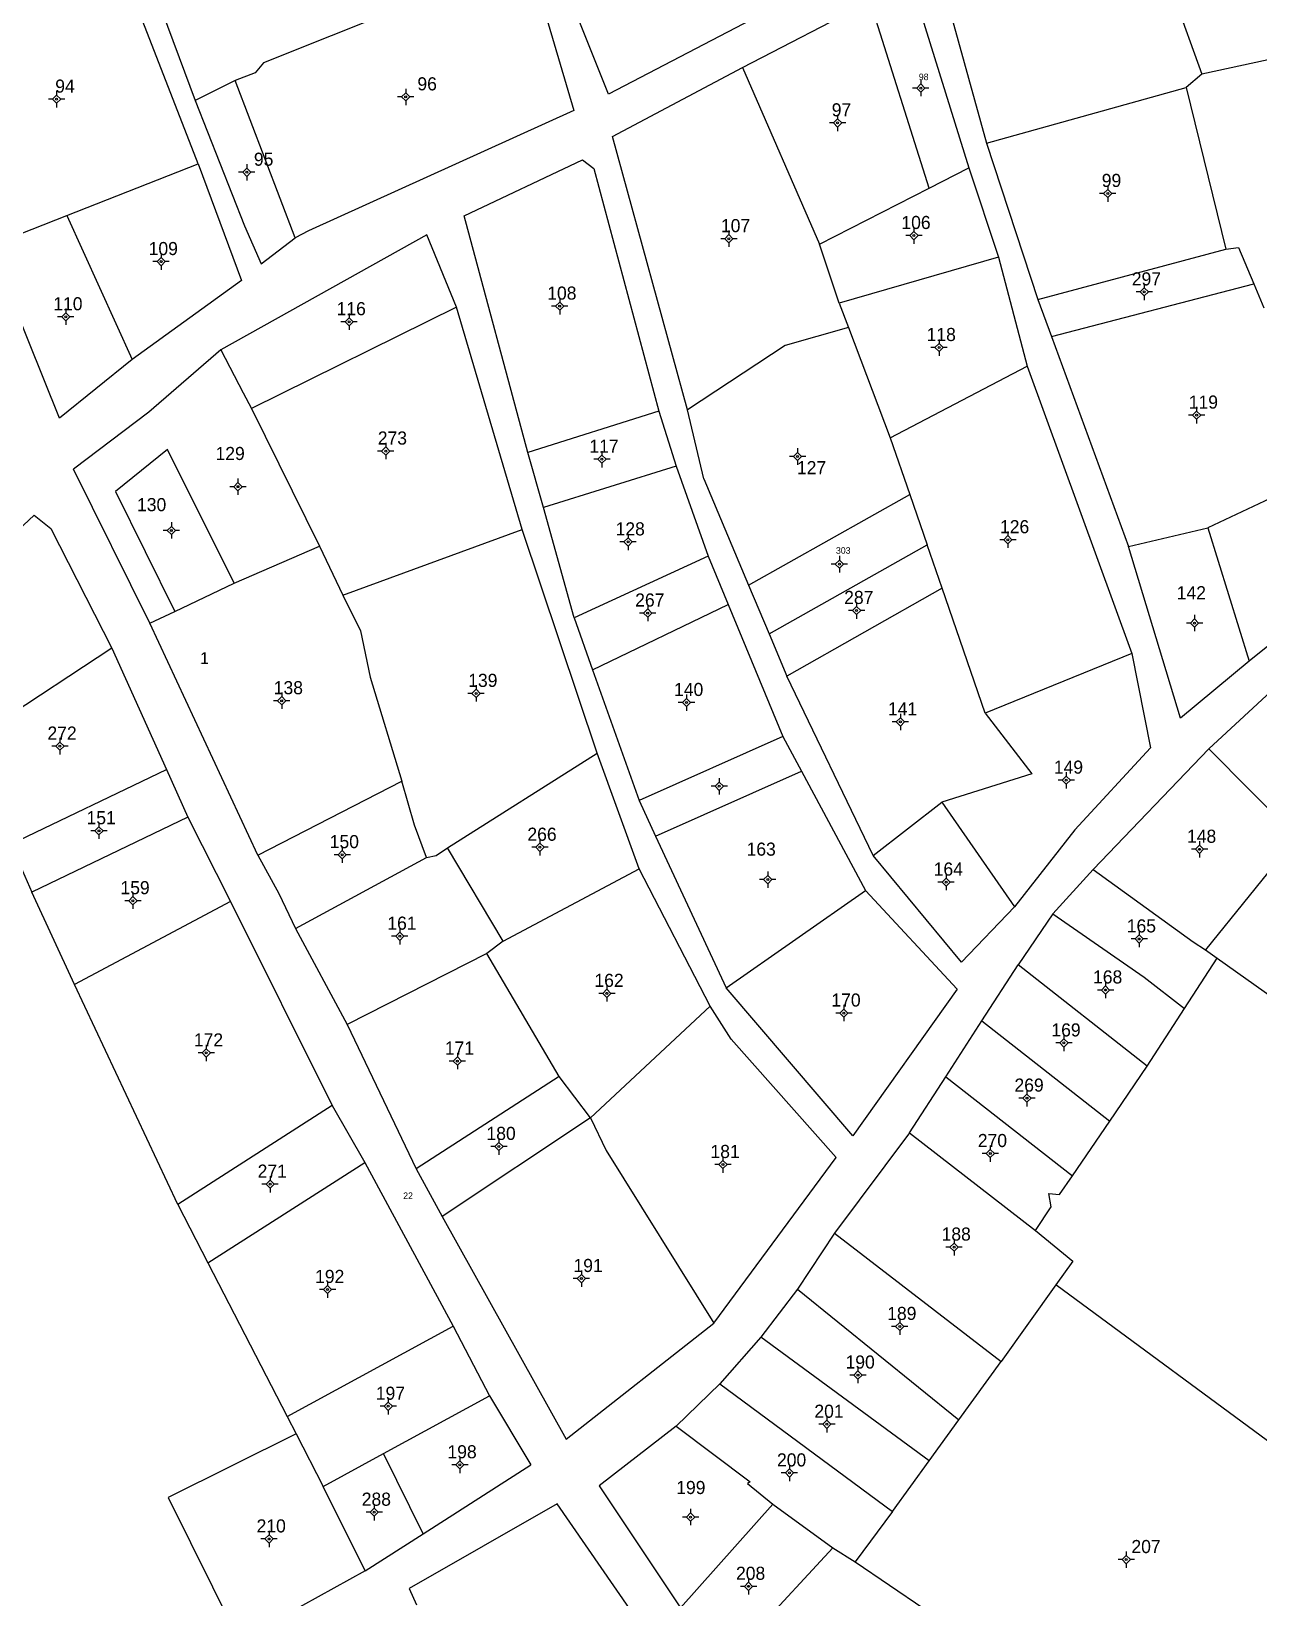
# Model space of a CAD drawing. Extents: x 364958 to 365522, y 1839430 to 1840018.
# Drawn here: x 365208.3 to 365395.7, y 1839626.5 to 1839865.6 of the extents above; entities that cross this region are included whole.
import ezdxf

# ---------------------------------------------------------------- set-up
doc = ezdxf.new("R2010")
doc.units = 0
for name, color, linetype in [('Level 10', 7, 'Continuous'), ('Level 11', 7, 'Continuous'), ('Level 12', 7, 'Continuous'), ('Level 15', 7, 'Continuous'), ('Level 7', 7, 'Continuous')]:
    doc.layers.add(name, color=color, linetype=linetype)

msp = doc.modelspace()

# ---------------------------------------------------------------- linework, layer by layer
at = {"layer": 'Level 10'}
for p, q in [((365375.79, 1839890.31), (365387.05, 1839859.07)), ((365221.04, 1839887.97), (365233.33, 1839855.07)), ((365233.78, 1839845.4), (365221.23, 1839877.63)), ((365284.22, 1839877.13), (365291.15, 1839853.54)), ((365296.45, 1839856.04), (365287.77, 1839877.69)), ((365346.87, 1839874.93), (365354.19, 1839848.53)), ((365342.91, 1839872.24), (365351.47, 1839844.76)), ((365316.91, 1839860.11), (365336.42, 1839870.17)), ((365345.41, 1839841.67), (365336.42, 1839870.17)), ((365264.39, 1839869.05), (365243.72, 1839860.8)), ((365318.21, 1839867.36), (365296.45, 1839856.04)), ((365413.93, 1839864.91), (365387.05, 1839859.07)), ((365243.72, 1839860.8), (365242.46, 1839859.27)), ((365297.04, 1839849.59), (365316.91, 1839860.11)), ((365316.91, 1839860.11), (365328.67, 1839833.12)), ((365239.43, 1839858.11), (365233.33, 1839855.07)), ((365242.46, 1839859.27), (365239.43, 1839858.11)), ((365248.56, 1839834.1), (365239.43, 1839858.11)), ((365387.05, 1839859.07), (365384.65, 1839857.05)), ((365354.19, 1839848.53), (365384.65, 1839857.05)), ((365384.65, 1839857.05), (365390.74, 1839832.38)), ((365233.33, 1839855.07), (365240.82, 1839835.92)), ((365291.15, 1839853.54), (365250.6, 1839835.15)), ((365308.51, 1839807.82), (365297.04, 1839849.59)), ((365354.19, 1839848.53), (365362.03, 1839824.68)), ((365274.4, 1839837.46), (365292.45, 1839846.02)), ((365292.45, 1839846.02), (365294.21, 1839844.7)), ((365213.72, 1839837.52), (365233.78, 1839845.4)), ((365233.78, 1839845.4), (365240.37, 1839827.59)), ((365294.21, 1839844.7), (365304.14, 1839807.64)), ((365345.41, 1839841.67), (365351.47, 1839844.76)), ((365351.47, 1839844.76), (365355.99, 1839831.12)), ((365328.67, 1839833.12), (365345.41, 1839841.67)), ((365201.98, 1839832.9), (365213.72, 1839837.52)), ((365213.72, 1839837.52), (365223.7, 1839815.53)), ((365284.13, 1839801.3), (365274.4, 1839837.46)), ((365268.68, 1839834.54), (365237.21, 1839816.97)), ((365240.82, 1839835.92), (365243.41, 1839830.1)), ((365243.41, 1839830.1), (365248.56, 1839834.1)), ((365250.6, 1839835.15), (365248.56, 1839834.1)), ((365273.22, 1839823.51), (365268.68, 1839834.54)), ((365212.57, 1839806.55), (365201.98, 1839832.9)), ((365331.67, 1839824.13), (365328.67, 1839833.12)), ((365362.03, 1839824.68), (365390.74, 1839832.38)), ((365390.74, 1839832.38), (365392.67, 1839832.63)), ((365392.67, 1839832.63), (365394.97, 1839827.09)), ((365355.99, 1839831.12), (365331.67, 1839824.13)), ((365355.99, 1839831.12), (365360.36, 1839814.48)), ((365240.37, 1839827.59), (365223.7, 1839815.53)), ((365364.09, 1839819.05), (365394.97, 1839827.09)), ((365394.97, 1839827.09), (365396.5, 1839823.39)), ((365362.03, 1839824.68), (365364.09, 1839819.05)), ((365273.22, 1839823.51), (365241.89, 1839808.02)), ((365283.26, 1839789.58), (365273.22, 1839823.51)), ((365331.67, 1839824.13), (365333.08, 1839820.39)), ((365333.08, 1839820.39), (365323.44, 1839817.66)), ((365333.08, 1839820.39), (365339.47, 1839803.56)), ((365323.44, 1839817.66), (365308.51, 1839807.82)), ((365364.09, 1839819.05), (365375.86, 1839786.96)), ((365223.7, 1839815.53), (365212.57, 1839806.55)), ((365237.21, 1839816.97), (365226.25, 1839807.49)), ((365237.21, 1839816.97), (365240.6435, 1839810.4038)), ((365339.47, 1839803.56), (365360.36, 1839814.48)), ((365360.36, 1839814.48), (365376.38, 1839770.62)), ((365240.6435, 1839810.4038), (365241.89, 1839808.02)), ((365226.25, 1839807.49), (365214.72, 1839798.78)), ((365241.89, 1839808.02), (365252.28, 1839787.01)), ((365304.14, 1839807.64), (365284.13, 1839801.3)), ((365304.14, 1839807.64), (365306.76, 1839799.25)), ((365310.97, 1839797.3), (365308.51, 1839807.82)), ((365339.47, 1839803.56), (365342.45032, 1839794.91018)), ((365229.09, 1839801.78), (365221.15, 1839795.37)), ((365239.25, 1839781.37), (365229.09, 1839801.78)), ((365286.49, 1839792.94), (365284.13, 1839801.3)), ((365226.4, 1839775.24), (365214.72, 1839798.78)), ((365306.76, 1839799.25), (365286.49, 1839792.94)), ((365306.76, 1839799.25), (365311.66, 1839785.48)), ((365408.41, 1839799.48), (365387.97, 1839789.81)), ((365310.97, 1839797.3), (365317.82975, 1839781.03986)), ((365221.15, 1839795.37), (365230.22696, 1839777.06563)), ((365317.82975, 1839781.03986), (365342.45032, 1839794.91018)), ((365342.45032, 1839794.91018), (365345.1, 1839787.22)), ((365181.93, 1839766.74), (365208.71, 1839791.75)), ((365208.71, 1839791.75), (365211.29, 1839789.7)), ((365291.19, 1839776.07), (365286.49, 1839792.94)), ((365211.29, 1839789.7), (365220.59, 1839771.44)), ((365255.86, 1839779.56), (365283.26, 1839789.58)), ((365294.7, 1839755.39), (365283.26, 1839789.58)), ((365375.86, 1839786.96), (365387.97, 1839789.81)), ((365387.97, 1839789.81), (365394.29, 1839769.48)), ((365239.25, 1839781.37), (365252.28, 1839787.01)), ((365252.28, 1839787.01), (365255.86, 1839779.56)), ((365320.96, 1839773.62), (365345.1, 1839787.22)), ((365347.37, 1839780.6), (365345.1, 1839787.22)), ((365383.78, 1839760.74), (365375.86, 1839786.96)), ((365415.8, 1839786.77), (365394.29, 1839769.48)), ((365311.66, 1839785.48), (365291.19, 1839776.07)), ((365311.66, 1839785.48), (365314.72, 1839778.09)), ((365230.22696, 1839777.06563), (365239.25, 1839781.37)), ((365255.86, 1839779.56), (365258.57, 1839774.11)), ((365317.82975, 1839781.03986), (365320.96, 1839773.62)), ((365347.37, 1839780.6), (365323.68, 1839767.17)), ((365353.97, 1839761.51), (365347.37, 1839780.6)), ((365226.4, 1839775.24), (365230.22696, 1839777.06563)), ((365294.01, 1839768.13), (365314.72, 1839778.09)), ((365314.72, 1839778.09), (365323.07, 1839757.96)), ((365242.89, 1839739.82), (365226.4, 1839775.24)), ((365258.57, 1839774.11), (365260.03, 1839767.03)), ((365291.19, 1839776.07), (365294.01, 1839768.13)), ((365320.96, 1839773.62), (365323.68, 1839767.17)), ((365220.59, 1839771.44), (365197.96, 1839756.54)), ((365220.59, 1839771.44), (365228.93, 1839752.94)), ((365376.38, 1839770.62), (365353.97, 1839761.51)), ((365376.38, 1839770.62), (365379.23, 1839756.22)), ((365394.29, 1839769.48), (365383.78, 1839760.74)), ((365260.03, 1839767.03), (365264.86, 1839751.16)), ((365294.01, 1839768.13), (365301.11, 1839748.2)), ((365336.85, 1839739.77), (365323.68, 1839767.17)), ((365401.17, 1839768.17), (365388.1, 1839756.09)), ((365353.97, 1839761.51), (365361.11, 1839752.24)), ((365323.07, 1839757.96), (365301.11, 1839748.2)), ((365323.07, 1839757.96), (365325.90942, 1839752.65974)), ((365271.84, 1839740.94), (365294.7, 1839755.39)), ((365301.11, 1839737.73), (365294.7, 1839755.39)), ((365379.23, 1839756.22), (365367.67, 1839743.72)), ((365388.1, 1839756.09), (365370.45, 1839737.64)), ((365388.1, 1839756.09), (365401.49, 1839742.6)), ((365205.16, 1839741.53), (365228.93, 1839752.94)), ((365228.93, 1839752.94), (365232.21, 1839745.66)), ((365303.63605, 1839742.75825), (365325.90942, 1839752.65974)), ((365325.90942, 1839752.65974), (365335.67, 1839734.44)), ((365242.89, 1839739.82), (365264.86, 1839751.16)), ((365266.82, 1839744.44), (365264.86, 1839751.16)), ((365361.11, 1839752.24), (365347.33, 1839747.95)), ((365301.11, 1839748.2), (365303.63605, 1839742.75825)), ((365336.85, 1839739.77), (365347.33, 1839747.95)), ((365347.33, 1839747.95), (365358.42, 1839731.95)), ((365232.21, 1839745.66), (365208.34, 1839734.19)), ((365232.21, 1839745.66), (365238.73, 1839732.77)), ((365268.62, 1839739.49), (365266.82, 1839744.44)), ((365367.67, 1839743.72), (365358.42, 1839731.95)), ((365205.16, 1839741.53), (365208.34, 1839734.19)), ((365270.12, 1839739.78), (365271.84, 1839740.94)), ((365280.33, 1839726.7), (365271.84, 1839740.94)), ((365303.63605, 1839742.75825), (365314.4, 1839719.57)), ((365401.49, 1839742.6), (365387.63, 1839725.37)), ((365242.89, 1839739.82), (365246.11, 1839734.01)), ((365248.61, 1839728.66), (365268.62, 1839739.49)), ((365268.62, 1839739.49), (365270.12, 1839739.78)), ((365350.35, 1839723.5), (365336.85, 1839739.77)), ((365280.33, 1839726.7), (365301.11, 1839737.73)), ((365311.95, 1839716.8), (365301.11, 1839737.73)), ((365370.45, 1839737.64), (365364.32, 1839730.88)), ((365370.45, 1839737.64), (365385.72, 1839726.61)), ((365214.87, 1839720.11), (365208.34, 1839734.19)), ((365246.11, 1839734.01), (365248.61, 1839728.66)), ((365314.4, 1839719.57), (365335.67, 1839734.44)), ((365335.67, 1839734.44), (365349.68, 1839719.39)), ((365238.73, 1839732.77), (365214.87, 1839720.11)), ((365238.73, 1839732.77), (365254.23, 1839701.6)), ((365358.42, 1839731.95), (365350.35, 1839723.5)), ((365364.32, 1839730.88), (365358.99, 1839723.1)), ((365364.32, 1839730.88), (365378.25, 1839721.22)), ((365248.61, 1839728.66), (365256.51, 1839713.99)), ((365280.33, 1839726.7), (365277.87, 1839724.82)), ((365385.72, 1839726.61), (365387.63, 1839725.37)), ((365277.87, 1839724.82), (365256.51, 1839713.99)), ((365288.89, 1839706.03), (365277.87, 1839724.82)), ((365384.43, 1839716.44), (365389.4, 1839724.11)), ((365387.63, 1839725.37), (365389.4, 1839724.11)), ((365389.4, 1839724.11), (365440.78, 1839687.58)), ((365353.47, 1839714.56), (365358.99, 1839723.1)), ((365378.71, 1839707.62), (365358.99, 1839723.1)), ((365230.65, 1839686.5), (365214.87, 1839720.11)), ((365333.74, 1839697.01), (365314.4, 1839719.57)), ((365349.68, 1839719.39), (365333.74, 1839697.01)), ((365378.25, 1839721.22), (365384.43, 1839716.44)), ((365311.95, 1839716.8), (365293.67, 1839699.74)), ((365315.16, 1839711.75), (365311.95, 1839716.8)), ((365347.95, 1839706.01), (365353.47, 1839714.56)), ((365353.47, 1839714.56), (365372.99, 1839699.24)), ((365378.71, 1839707.62), (365384.43, 1839716.44)), ((365256.51, 1839713.99), (365267.06, 1839691.97)), ((365331.21, 1839693.69), (365315.16, 1839711.75)), ((365372.99, 1839699.24), (365378.71, 1839707.62)), ((365288.89, 1839706.03), (365267.06, 1839691.97)), ((365293.67, 1839699.74), (365288.89, 1839706.03)), ((365342.42, 1839697.46), (365347.95, 1839706.01)), ((365347.95, 1839706.01), (365367.29, 1839690.9)), ((365254.23, 1839701.6), (365230.65, 1839686.5)), ((365254.23, 1839701.6), (365259.22, 1839692.93)), ((365293.67, 1839699.74), (365271.02, 1839684.69)), ((365293.67, 1839699.74), (365296.08, 1839694.76)), ((365342.42, 1839697.46), (365330.94, 1839682.12)), ((365342.42, 1839697.46), (365361.63, 1839682.54)), ((365367.29, 1839690.9), (365372.99, 1839699.24)), ((365235.24, 1839677.61), (365259.22, 1839692.93)), ((365259.22, 1839692.93), (365272.73, 1839667.94)), ((365296.08, 1839694.76), (365312.51, 1839668.4)), ((365312.51, 1839668.4), (365331.21, 1839693.69)), ((365267.06, 1839691.97), (365271.02, 1839684.69)), ((365365.32, 1839688.02), (365367.29, 1839690.9)), ((365364.03, 1839686.15), (365363.69, 1839688.19)), ((365363.69, 1839688.19), (365365.32, 1839688.02)), ((365230.65, 1839686.5), (365235.24, 1839677.61)), ((365361.63, 1839682.54), (365364.03, 1839686.15)), ((365271.02, 1839684.69), (365289.99, 1839650.65)), ((365330.94, 1839682.12), (365325.32, 1839673.57)), ((365330.94, 1839682.12), (365356.41, 1839662.52)), ((365361.63, 1839682.54), (365367.33, 1839677.83)), ((365235.24, 1839677.61), (365247.37, 1839654.11)), ((365367.33, 1839677.83), (365364.77, 1839674.25)), ((365325.32, 1839673.57), (365319.68, 1839666.25)), ((365325.32, 1839673.57), (365349.96, 1839653.62)), ((365364.77, 1839674.25), (365356.41, 1839662.52)), ((365417.94, 1839635.03), (365364.77, 1839674.25)), ((365247.37, 1839654.11), (365272.73, 1839667.94)), ((365272.73, 1839667.94), (365278.26, 1839657.29)), ((365289.99, 1839650.65), (365312.51, 1839668.4)), ((365319.68, 1839666.25), (365313.44, 1839659.11)), ((365345.41, 1839647.34), (365319.68, 1839666.25)), ((365349.96, 1839653.62), (365356.41, 1839662.52)), ((365262.09, 1839648.48), (365278.26, 1839657.29)), ((365278.26, 1839657.29), (365284.56, 1839646.73)), ((365313.44, 1839659.11), (365306.78, 1839652.64)), ((365313.44, 1839659.11), (365339.83, 1839639.65)), ((365247.37, 1839654.11), (365248.73, 1839651.47)), ((365306.78, 1839652.64), (365295.01, 1839643.53)), ((365306.78, 1839652.64), (365318.07, 1839644.16)), ((365345.41, 1839647.34), (365349.96, 1839653.62)), ((365248.73, 1839651.47), (365229.19, 1839641.78)), ((365248.73, 1839651.47), (365252.87, 1839643.45)), ((365252.87, 1839643.45), (365262.09, 1839648.48)), ((365268.11, 1839636.21), (365262.09, 1839648.48)), ((365339.83, 1839639.65), (365345.41, 1839647.34)), ((365268.11, 1839636.21), (365284.56, 1839646.73)), ((365259.26, 1839630.55), (365252.87, 1839643.45)), ((365295.01, 1839643.53), (365307.44, 1839624.92)), ((365318.07, 1839644.16), (365317.64, 1839643.9)), ((365317.64, 1839643.9), (365321.54, 1839640.76)), ((365229.19, 1839641.78), (365240.29, 1839619.39)), ((365288.6, 1839640.78), (365266.01, 1839627.86)), ((365302.02, 1839621.35), (365288.6, 1839640.78)), ((365307.44, 1839624.92), (365321.54, 1839640.76)), ((365321.54, 1839640.76), (365330.69, 1839634.06)), ((365339.83, 1839639.65), (365334.13, 1839631.92)), ((365259.26, 1839630.55), (365268.11, 1839636.21)), ((365313.64, 1839615.65), (365330.69, 1839634.06)), ((365330.69, 1839634.06), (365334.13, 1839631.92)), ((365259.26, 1839630.55), (365244.93, 1839622.61)), ((365334.13, 1839631.92), (365352.59, 1839619.41)), ((365266.01, 1839627.86), (365267.1, 1839625.37))]:
    msp.add_line(p, q, dxfattribs=at)
at = {"layer": 'Level 11'}
for p, q in [((365344.13, 1839858.21), (365344.13, 1839857.585)), ((365211.525, 1839855.26), (365210.9, 1839855.26)), ((365212.15, 1839855.885), (365211.525, 1839855.26)), ((365211.525, 1839855.26), (365212.15, 1839854.635)), ((365212.15, 1839856.51), (365212.15, 1839855.885)), ((365212.775, 1839855.26), (365212.15, 1839855.885)), ((365212.15, 1839854.635), (365212.775, 1839855.26)), ((365213.4, 1839855.26), (365212.775, 1839855.26)), ((365264.835, 1839855.62), (365264.21, 1839855.62)), ((365265.46, 1839856.245), (365264.835, 1839855.62)), ((365264.835, 1839855.62), (365265.46, 1839854.995)), ((365265.46, 1839856.87), (365265.46, 1839856.245)), ((365266.085, 1839855.62), (365265.46, 1839856.245)), ((365265.46, 1839854.995), (365266.085, 1839855.62)), ((365266.71, 1839855.62), (365266.085, 1839855.62)), ((365343.505, 1839856.96), (365342.88, 1839856.96)), ((365344.13, 1839857.585), (365343.505, 1839856.96)), ((365343.505, 1839856.96), (365344.13, 1839856.335)), ((365344.755, 1839856.96), (365344.13, 1839857.585)), ((365344.13, 1839856.335), (365344.755, 1839856.96)), ((365344.13, 1839856.335), (365344.13, 1839855.71)), ((365345.38, 1839856.96), (365344.755, 1839856.96)), ((365212.15, 1839854.635), (365212.15, 1839854.01)), ((365265.46, 1839854.995), (365265.46, 1839854.37)), ((365331.43, 1839852.89), (365331.43, 1839852.265)), ((365330.805, 1839851.64), (365330.18, 1839851.64)), ((365331.43, 1839852.265), (365330.805, 1839851.64)), ((365330.805, 1839851.64), (365331.43, 1839851.015)), ((365332.055, 1839851.64), (365331.43, 1839852.265)), ((365331.43, 1839851.015), (365332.055, 1839851.64)), ((365331.43, 1839851.015), (365331.43, 1839850.39)), ((365332.68, 1839851.64), (365332.055, 1839851.64)), ((365240.565, 1839844.1), (365239.94, 1839844.1)), ((365241.19, 1839844.725), (365240.565, 1839844.1)), ((365240.565, 1839844.1), (365241.19, 1839843.475)), ((365241.19, 1839845.35), (365241.19, 1839844.725)), ((365241.815, 1839844.1), (365241.19, 1839844.725)), ((365241.19, 1839843.475), (365241.815, 1839844.1)), ((365241.19, 1839843.475), (365241.19, 1839842.85)), ((365242.44, 1839844.1), (365241.815, 1839844.1)), ((365372.68, 1839841.485), (365372.055, 1839840.86)), ((365372.68, 1839842.11), (365372.68, 1839841.485)), ((365373.305, 1839840.86), (365372.68, 1839841.485)), ((365372.055, 1839840.86), (365371.43, 1839840.86)), ((365372.055, 1839840.86), (365372.68, 1839840.235)), ((365372.68, 1839840.235), (365373.305, 1839840.86)), ((365372.68, 1839840.235), (365372.68, 1839839.61)), ((365373.93, 1839840.86), (365373.305, 1839840.86)), ((365314.195, 1839833.96), (365313.57, 1839833.96)), ((365314.82, 1839834.585), (365314.195, 1839833.96)), ((365314.195, 1839833.96), (365314.82, 1839833.335)), ((365314.82, 1839835.21), (365314.82, 1839834.585)), ((365315.445, 1839833.96), (365314.82, 1839834.585)), ((365314.82, 1839833.335), (365315.445, 1839833.96)), ((365316.07, 1839833.96), (365315.445, 1839833.96)), ((365342.455, 1839834.44), (365341.83, 1839834.44)), ((365343.08, 1839835.065), (365342.455, 1839834.44)), ((365342.455, 1839834.44), (365343.08, 1839833.815)), ((365343.08, 1839835.69), (365343.08, 1839835.065)), ((365343.705, 1839834.44), (365343.08, 1839835.065)), ((365343.08, 1839833.815), (365343.705, 1839834.44)), ((365343.08, 1839833.815), (365343.08, 1839833.19)), ((365344.33, 1839834.44), (365343.705, 1839834.44)), ((365228.11, 1839831.71), (365228.11, 1839831.085)), ((365314.82, 1839833.335), (365314.82, 1839832.71)), ((365227.485, 1839830.46), (365226.86, 1839830.46)), ((365228.11, 1839831.085), (365227.485, 1839830.46)), ((365227.485, 1839830.46), (365228.11, 1839829.835)), ((365228.735, 1839830.46), (365228.11, 1839831.085)), ((365228.11, 1839829.835), (365228.735, 1839830.46)), ((365228.11, 1839829.835), (365228.11, 1839829.21)), ((365229.36, 1839830.46), (365228.735, 1839830.46)), ((365378.26, 1839827.09), (365378.26, 1839826.465)), ((365288.98, 1839824.285), (365288.355, 1839823.66)), ((365288.98, 1839824.91), (365288.98, 1839824.285)), ((365289.605, 1839823.66), (365288.98, 1839824.285)), ((365377.635, 1839825.84), (365377.01, 1839825.84)), ((365378.26, 1839826.465), (365377.635, 1839825.84)), ((365377.635, 1839825.84), (365378.26, 1839825.215)), ((365378.885, 1839825.84), (365378.26, 1839826.465)), ((365378.26, 1839825.215), (365378.885, 1839825.84)), ((365378.26, 1839825.215), (365378.26, 1839824.59)), ((365379.51, 1839825.84), (365378.885, 1839825.84)), ((365212.925, 1839822.04), (365212.3, 1839822.04)), ((365213.55, 1839822.665), (365212.925, 1839822.04)), ((365212.925, 1839822.04), (365213.55, 1839821.415)), ((365213.55, 1839823.29), (365213.55, 1839822.665)), ((365214.175, 1839822.04), (365213.55, 1839822.665)), ((365213.55, 1839821.415), (365214.175, 1839822.04)), ((365214.8, 1839822.04), (365214.175, 1839822.04)), ((365256.82, 1839821.905), (365256.195, 1839821.28)), ((365256.82, 1839822.53), (365256.82, 1839821.905)), ((365257.445, 1839821.28), (365256.82, 1839821.905)), ((365288.355, 1839823.66), (365287.73, 1839823.66)), ((365288.355, 1839823.66), (365288.98, 1839823.035)), ((365288.98, 1839823.035), (365289.605, 1839823.66)), ((365288.98, 1839823.035), (365288.98, 1839822.41)), ((365290.23, 1839823.66), (365289.605, 1839823.66)), ((365213.55, 1839821.415), (365213.55, 1839820.79)), ((365256.195, 1839821.28), (365255.57, 1839821.28)), ((365256.195, 1839821.28), (365256.82, 1839820.655)), ((365256.82, 1839820.655), (365257.445, 1839821.28)), ((365256.82, 1839820.655), (365256.82, 1839820.03)), ((365258.07, 1839821.28), (365257.445, 1839821.28)), ((365346.295, 1839817.34), (365345.67, 1839817.34)), ((365346.92, 1839817.965), (365346.295, 1839817.34)), ((365346.295, 1839817.34), (365346.92, 1839816.715)), ((365346.92, 1839818.59), (365346.92, 1839817.965)), ((365347.545, 1839817.34), (365346.92, 1839817.965)), ((365346.92, 1839816.715), (365347.545, 1839817.34)), ((365348.17, 1839817.34), (365347.545, 1839817.34)), ((365346.92, 1839816.715), (365346.92, 1839816.09)), ((365386.26, 1839807.645), (365385.635, 1839807.02)), ((365386.26, 1839808.27), (365386.26, 1839807.645)), ((365386.885, 1839807.02), (365386.26, 1839807.645)), ((365385.635, 1839807.02), (365385.01, 1839807.02)), ((365385.635, 1839807.02), (365386.26, 1839806.395)), ((365386.26, 1839806.395), (365386.885, 1839807.02)), ((365386.26, 1839806.395), (365386.26, 1839805.77)), ((365387.51, 1839807.02), (365386.885, 1839807.02)), ((365262.41, 1839802.79), (365262.41, 1839802.165)), ((365261.785, 1839801.54), (365261.16, 1839801.54)), ((365262.41, 1839802.165), (365261.785, 1839801.54)), ((365261.785, 1839801.54), (365262.41, 1839800.915)), ((365263.035, 1839801.54), (365262.41, 1839802.165)), ((365262.41, 1839800.915), (365263.035, 1839801.54)), ((365262.41, 1839800.915), (365262.41, 1839800.29)), ((365263.66, 1839801.54), (365263.035, 1839801.54)), ((365294.805, 1839800.29), (365294.18, 1839800.29)), ((365295.43, 1839800.915), (365294.805, 1839800.29)), ((365294.805, 1839800.29), (365295.43, 1839799.665)), ((365295.43, 1839801.54), (365295.43, 1839800.915)), ((365296.055, 1839800.29), (365295.43, 1839800.915)), ((365295.43, 1839799.665), (365296.055, 1839800.29)), ((365296.68, 1839800.29), (365296.055, 1839800.29)), ((365324.685, 1839800.71), (365324.06, 1839800.71)), ((365325.31, 1839801.335), (365324.685, 1839800.71)), ((365324.685, 1839800.71), (365325.31, 1839800.085)), ((365325.31, 1839801.96), (365325.31, 1839801.335)), ((365325.935, 1839800.71), (365325.31, 1839801.335)), ((365325.31, 1839800.085), (365325.935, 1839800.71)), ((365326.56, 1839800.71), (365325.935, 1839800.71)), ((365295.43, 1839799.665), (365295.43, 1839799.04)), ((365325.31, 1839800.085), (365325.31, 1839799.46)), ((365239.225, 1839796.1), (365238.6, 1839796.1)), ((365239.85, 1839796.725), (365239.225, 1839796.1)), ((365239.225, 1839796.1), (365239.85, 1839795.475)), ((365239.85, 1839797.35), (365239.85, 1839796.725)), ((365240.475, 1839796.1), (365239.85, 1839796.725)), ((365239.85, 1839795.475), (365240.475, 1839796.1)), ((365239.85, 1839795.475), (365239.85, 1839794.85)), ((365241.1, 1839796.1), (365240.475, 1839796.1)), ((365229.67, 1839790.67), (365229.67, 1839790.045)), ((365229.045, 1839789.42), (365228.42, 1839789.42)), ((365229.67, 1839790.045), (365229.045, 1839789.42)), ((365229.045, 1839789.42), (365229.67, 1839788.795)), ((365230.295, 1839789.42), (365229.67, 1839790.045)), ((365229.67, 1839788.795), (365230.295, 1839789.42)), ((365229.67, 1839788.795), (365229.67, 1839788.17)), ((365230.92, 1839789.42), (365230.295, 1839789.42)), ((365299.42, 1839788.285), (365298.795, 1839787.66)), ((365299.42, 1839788.91), (365299.42, 1839788.285)), ((365300.045, 1839787.66), (365299.42, 1839788.285)), ((365357.43, 1839788.625), (365356.805, 1839788)), ((365357.43, 1839789.25), (365357.43, 1839788.625)), ((365358.055, 1839788), (365357.43, 1839788.625)), ((365298.795, 1839787.66), (365298.17, 1839787.66)), ((365298.795, 1839787.66), (365299.42, 1839787.035)), ((365299.42, 1839787.035), (365300.045, 1839787.66)), ((365299.42, 1839787.035), (365299.42, 1839786.41)), ((365300.67, 1839787.66), (365300.045, 1839787.66)), ((365356.805, 1839788), (365356.18, 1839788)), ((365356.805, 1839788), (365357.43, 1839787.375)), ((365357.43, 1839787.375), (365358.055, 1839788)), ((365357.43, 1839787.375), (365357.43, 1839786.75)), ((365358.68, 1839788), (365358.055, 1839788)), ((365331.075, 1839784.27), (365330.45, 1839784.27)), ((365331.7, 1839784.895), (365331.075, 1839784.27)), ((365331.075, 1839784.27), (365331.7, 1839783.645)), ((365331.7, 1839785.52), (365331.7, 1839784.895)), ((365332.325, 1839784.27), (365331.7, 1839784.895)), ((365331.7, 1839783.645), (365332.325, 1839784.27)), ((365331.7, 1839783.645), (365331.7, 1839783.02)), ((365332.95, 1839784.27), (365332.325, 1839784.27)), ((365301.795, 1839776.8), (365301.17, 1839776.8)), ((365302.42, 1839777.425), (365301.795, 1839776.8)), ((365301.795, 1839776.8), (365302.42, 1839776.175)), ((365302.42, 1839778.05), (365302.42, 1839777.425)), ((365303.045, 1839776.8), (365302.42, 1839777.425)), ((365302.42, 1839776.175), (365303.045, 1839776.8)), ((365303.67, 1839776.8), (365303.045, 1839776.8)), ((365333.705, 1839777.19), (365333.08, 1839777.19)), ((365334.33, 1839777.815), (365333.705, 1839777.19)), ((365333.705, 1839777.19), (365334.33, 1839776.565)), ((365334.33, 1839778.44), (365334.33, 1839777.815)), ((365334.955, 1839777.19), (365334.33, 1839777.815)), ((365334.33, 1839776.565), (365334.955, 1839777.19)), ((365334.33, 1839776.565), (365334.33, 1839775.94)), ((365335.58, 1839777.19), (365334.955, 1839777.19)), ((365385.94, 1839776.53), (365385.94, 1839775.905)), ((365302.42, 1839776.175), (365302.42, 1839775.55)), ((365385.315, 1839775.28), (365384.69, 1839775.28)), ((365385.94, 1839775.905), (365385.315, 1839775.28)), ((365385.315, 1839775.28), (365385.94, 1839774.655)), ((365386.565, 1839775.28), (365385.94, 1839775.905)), ((365385.94, 1839774.655), (365386.565, 1839775.28)), ((365385.94, 1839774.655), (365385.94, 1839774.03)), ((365387.19, 1839775.28), (365386.565, 1839775.28)), ((365246.52, 1839764.67), (365246.52, 1839764.045)), ((365275.585, 1839764.54), (365274.96, 1839764.54)), ((365276.21, 1839765.165), (365275.585, 1839764.54)), ((365275.585, 1839764.54), (365276.21, 1839763.915)), ((365276.21, 1839765.79), (365276.21, 1839765.165)), ((365276.835, 1839764.54), (365276.21, 1839765.165)), ((365276.21, 1839763.915), (365276.835, 1839764.54)), ((365277.46, 1839764.54), (365276.835, 1839764.54)), ((365308.35, 1839764.39), (365308.35, 1839763.765)), ((365245.895, 1839763.42), (365245.27, 1839763.42)), ((365246.52, 1839764.045), (365245.895, 1839763.42)), ((365245.895, 1839763.42), (365246.52, 1839762.795)), ((365247.145, 1839763.42), (365246.52, 1839764.045)), ((365246.52, 1839762.795), (365247.145, 1839763.42)), ((365246.52, 1839762.795), (365246.52, 1839762.17)), ((365247.77, 1839763.42), (365247.145, 1839763.42)), ((365276.21, 1839763.915), (365276.21, 1839763.29)), ((365307.725, 1839763.14), (365307.1, 1839763.14)), ((365308.35, 1839763.765), (365307.725, 1839763.14)), ((365307.725, 1839763.14), (365308.35, 1839762.515)), ((365308.975, 1839763.14), (365308.35, 1839763.765)), ((365308.35, 1839762.515), (365308.975, 1839763.14)), ((365308.35, 1839762.515), (365308.35, 1839761.89)), ((365309.6, 1839763.14), (365308.975, 1839763.14)), ((365340.385, 1839760.18), (365339.76, 1839760.18)), ((365341.01, 1839760.805), (365340.385, 1839760.18)), ((365340.385, 1839760.18), (365341.01, 1839759.555)), ((365341.01, 1839761.43), (365341.01, 1839760.805)), ((365341.635, 1839760.18), (365341.01, 1839760.805)), ((365341.01, 1839759.555), (365341.635, 1839760.18)), ((365342.26, 1839760.18), (365341.635, 1839760.18)), ((365212.66, 1839757.73), (365212.66, 1839757.105)), ((365341.01, 1839759.555), (365341.01, 1839758.93)), ((365212.035, 1839756.48), (365211.41, 1839756.48)), ((365212.66, 1839757.105), (365212.035, 1839756.48)), ((365212.035, 1839756.48), (365212.66, 1839755.855)), ((365213.285, 1839756.48), (365212.66, 1839757.105)), ((365212.66, 1839755.855), (365213.285, 1839756.48)), ((365212.66, 1839755.855), (365212.66, 1839755.23)), ((365213.91, 1839756.48), (365213.285, 1839756.48)), ((365366.35, 1839752.53), (365366.35, 1839751.905)), ((365312.725, 1839750.36), (365312.1, 1839750.36)), ((365313.35, 1839750.985), (365312.725, 1839750.36)), ((365312.725, 1839750.36), (365313.35, 1839749.735)), ((365313.35, 1839751.61), (365313.35, 1839750.985)), ((365313.975, 1839750.36), (365313.35, 1839750.985)), ((365313.35, 1839749.735), (365313.975, 1839750.36)), ((365314.6, 1839750.36), (365313.975, 1839750.36)), ((365365.725, 1839751.28), (365365.1, 1839751.28)), ((365366.35, 1839751.905), (365365.725, 1839751.28)), ((365365.725, 1839751.28), (365366.35, 1839750.655)), ((365366.975, 1839751.28), (365366.35, 1839751.905)), ((365366.35, 1839750.655), (365366.975, 1839751.28)), ((365366.35, 1839750.655), (365366.35, 1839750.03)), ((365367.6, 1839751.28), (365366.975, 1839751.28)), ((365313.35, 1839749.735), (365313.35, 1839749.11)), ((365217.995, 1839743.56), (365217.37, 1839743.56)), ((365218.62, 1839744.185), (365217.995, 1839743.56)), ((365217.995, 1839743.56), (365218.62, 1839742.935)), ((365218.62, 1839744.81), (365218.62, 1839744.185)), ((365219.245, 1839743.56), (365218.62, 1839744.185)), ((365218.62, 1839742.935), (365219.245, 1839743.56)), ((365218.62, 1839742.935), (365218.62, 1839742.31)), ((365219.87, 1839743.56), (365219.245, 1839743.56)), ((365255.77, 1839740.535), (365255.145, 1839739.91)), ((365255.77, 1839741.16), (365255.77, 1839740.535)), ((365256.395, 1839739.91), (365255.77, 1839740.535)), ((365285.335, 1839741.04), (365284.71, 1839741.04)), ((365285.96, 1839741.665), (365285.335, 1839741.04)), ((365285.335, 1839741.04), (365285.96, 1839740.415)), ((365285.96, 1839742.29), (365285.96, 1839741.665)), ((365286.585, 1839741.04), (365285.96, 1839741.665)), ((365285.96, 1839740.415), (365286.585, 1839741.04)), ((365287.21, 1839741.04), (365286.585, 1839741.04)), ((365386.075, 1839740.73), (365385.45, 1839740.73)), ((365386.7, 1839741.355), (365386.075, 1839740.73)), ((365386.075, 1839740.73), (365386.7, 1839740.105)), ((365386.7, 1839741.98), (365386.7, 1839741.355)), ((365387.325, 1839740.73), (365386.7, 1839741.355)), ((365386.7, 1839740.105), (365387.325, 1839740.73)), ((365387.95, 1839740.73), (365387.325, 1839740.73)), ((365255.145, 1839739.91), (365254.52, 1839739.91)), ((365255.145, 1839739.91), (365255.77, 1839739.285)), ((365255.77, 1839739.285), (365256.395, 1839739.91)), ((365255.77, 1839739.285), (365255.77, 1839738.66)), ((365257.02, 1839739.91), (365256.395, 1839739.91)), ((365285.96, 1839740.415), (365285.96, 1839739.79)), ((365386.7, 1839740.105), (365386.7, 1839739.48)), ((365320.125, 1839736.11), (365319.5, 1839736.11)), ((365320.75, 1839736.735), (365320.125, 1839736.11)), ((365320.125, 1839736.11), (365320.75, 1839735.485)), ((365320.75, 1839737.36), (365320.75, 1839736.735)), ((365321.375, 1839736.11), (365320.75, 1839736.735)), ((365320.75, 1839735.485), (365321.375, 1839736.11)), ((365322, 1839736.11), (365321.375, 1839736.11)), ((365347.375, 1839735.72), (365346.75, 1839735.72)), ((365348, 1839736.345), (365347.375, 1839735.72)), ((365347.375, 1839735.72), (365348, 1839735.095)), ((365348, 1839736.97), (365348, 1839736.345)), ((365348.625, 1839735.72), (365348, 1839736.345)), ((365348, 1839735.095), (365348.625, 1839735.72)), ((365349.25, 1839735.72), (365348.625, 1839735.72)), ((365223.81, 1839733.505), (365223.185, 1839732.88)), ((365223.81, 1839734.13), (365223.81, 1839733.505)), ((365224.435, 1839732.88), (365223.81, 1839733.505)), ((365320.75, 1839735.485), (365320.75, 1839734.86)), ((365348, 1839735.095), (365348, 1839734.47)), ((365223.185, 1839732.88), (365222.56, 1839732.88)), ((365223.185, 1839732.88), (365223.81, 1839732.255)), ((365223.81, 1839732.255), (365224.435, 1839732.88)), ((365223.81, 1839732.255), (365223.81, 1839731.63)), ((365225.06, 1839732.88), (365224.435, 1839732.88)), ((365264.56, 1839728.71), (365264.56, 1839728.085)), ((365263.935, 1839727.46), (365263.31, 1839727.46)), ((365264.56, 1839728.085), (365263.935, 1839727.46)), ((365263.935, 1839727.46), (365264.56, 1839726.835)), ((365265.185, 1839727.46), (365264.56, 1839728.085)), ((365264.56, 1839726.835), (365265.185, 1839727.46)), ((365264.56, 1839726.835), (365264.56, 1839726.21)), ((365265.81, 1839727.46), (365265.185, 1839727.46)), ((365376.865, 1839727.04), (365376.24, 1839727.04)), ((365377.49, 1839727.665), (365376.865, 1839727.04)), ((365376.865, 1839727.04), (365377.49, 1839726.415)), ((365377.49, 1839728.29), (365377.49, 1839727.665)), ((365378.115, 1839727.04), (365377.49, 1839727.665)), ((365377.49, 1839726.415), (365378.115, 1839727.04)), ((365377.49, 1839726.415), (365377.49, 1839725.79)), ((365378.74, 1839727.04), (365378.115, 1839727.04)), ((365296.19, 1839719.365), (365295.565, 1839718.74)), ((365296.19, 1839719.99), (365296.19, 1839719.365)), ((365296.815, 1839718.74), (365296.19, 1839719.365)), ((365371.725, 1839719.25), (365371.1, 1839719.25)), ((365372.35, 1839719.875), (365371.725, 1839719.25)), ((365371.725, 1839719.25), (365372.35, 1839718.625)), ((365372.35, 1839720.5), (365372.35, 1839719.875)), ((365372.975, 1839719.25), (365372.35, 1839719.875)), ((365372.35, 1839718.625), (365372.975, 1839719.25)), ((365373.6, 1839719.25), (365372.975, 1839719.25)), ((365295.565, 1839718.74), (365294.94, 1839718.74)), ((365295.565, 1839718.74), (365296.19, 1839718.115)), ((365296.19, 1839718.115), (365296.815, 1839718.74)), ((365296.19, 1839718.115), (365296.19, 1839717.49)), ((365297.44, 1839718.74), (365296.815, 1839718.74)), ((365332.38, 1839716.97), (365332.38, 1839716.345)), ((365372.35, 1839718.625), (365372.35, 1839718)), ((365331.755, 1839715.72), (365331.13, 1839715.72)), ((365332.38, 1839716.345), (365331.755, 1839715.72)), ((365331.755, 1839715.72), (365332.38, 1839715.095)), ((365333.005, 1839715.72), (365332.38, 1839716.345)), ((365332.38, 1839715.095), (365333.005, 1839715.72)), ((365332.38, 1839715.095), (365332.38, 1839714.47)), ((365333.63, 1839715.72), (365333.005, 1839715.72)), ((365365.99, 1839711.795), (365365.365, 1839711.17)), ((365365.99, 1839712.42), (365365.99, 1839711.795)), ((365366.615, 1839711.17), (365365.99, 1839711.795)), ((365234.385, 1839709.64), (365233.76, 1839709.64)), ((365235.01, 1839710.265), (365234.385, 1839709.64)), ((365234.385, 1839709.64), (365235.01, 1839709.015)), ((365235.01, 1839710.89), (365235.01, 1839710.265)), ((365235.635, 1839709.64), (365235.01, 1839710.265)), ((365235.01, 1839709.015), (365235.635, 1839709.64)), ((365236.26, 1839709.64), (365235.635, 1839709.64)), ((365273.35, 1839709.65), (365273.35, 1839709.025)), ((365365.365, 1839711.17), (365364.74, 1839711.17)), ((365365.365, 1839711.17), (365365.99, 1839710.545)), ((365365.99, 1839710.545), (365366.615, 1839711.17)), ((365365.99, 1839710.545), (365365.99, 1839709.92)), ((365367.24, 1839711.17), (365366.615, 1839711.17)), ((365235.01, 1839709.015), (365235.01, 1839708.39)), ((365272.725, 1839708.4), (365272.1, 1839708.4)), ((365273.35, 1839709.025), (365272.725, 1839708.4)), ((365272.725, 1839708.4), (365273.35, 1839707.775)), ((365273.975, 1839708.4), (365273.35, 1839709.025)), ((365273.35, 1839707.775), (365273.975, 1839708.4)), ((365273.35, 1839707.775), (365273.35, 1839707.15)), ((365274.6, 1839708.4), (365273.975, 1839708.4)), ((365359.725, 1839702.73), (365359.1, 1839702.73)), ((365360.35, 1839703.355), (365359.725, 1839702.73)), ((365359.725, 1839702.73), (365360.35, 1839702.105)), ((365360.35, 1839703.98), (365360.35, 1839703.355)), ((365360.975, 1839702.73), (365360.35, 1839703.355)), ((365360.35, 1839702.105), (365360.975, 1839702.73)), ((365361.6, 1839702.73), (365360.975, 1839702.73)), ((365360.35, 1839702.105), (365360.35, 1839701.48)), ((365279.075, 1839695.36), (365278.45, 1839695.36)), ((365279.7, 1839695.985), (365279.075, 1839695.36)), ((365279.075, 1839695.36), (365279.7, 1839694.735)), ((365279.7, 1839696.61), (365279.7, 1839695.985)), ((365280.325, 1839695.36), (365279.7, 1839695.985)), ((365279.7, 1839694.735), (365280.325, 1839695.36)), ((365280.95, 1839695.36), (365280.325, 1839695.36)), ((365354.75, 1839695.53), (365354.75, 1839694.905)), ((365279.7, 1839694.735), (365279.7, 1839694.11)), ((365313.92, 1839693.225), (365313.295, 1839692.6)), ((365313.92, 1839693.85), (365313.92, 1839693.225)), ((365314.545, 1839692.6), (365313.92, 1839693.225)), ((365354.125, 1839694.28), (365353.5, 1839694.28)), ((365354.75, 1839694.905), (365354.125, 1839694.28)), ((365354.125, 1839694.28), (365354.75, 1839693.655)), ((365355.375, 1839694.28), (365354.75, 1839694.905)), ((365354.75, 1839693.655), (365355.375, 1839694.28)), ((365354.75, 1839693.655), (365354.75, 1839693.03)), ((365356, 1839694.28), (365355.375, 1839694.28)), ((365244.76, 1839690.225), (365244.135, 1839689.6)), ((365244.76, 1839690.85), (365244.76, 1839690.225)), ((365245.385, 1839689.6), (365244.76, 1839690.225)), ((365313.295, 1839692.6), (365312.67, 1839692.6)), ((365313.295, 1839692.6), (365313.92, 1839691.975)), ((365313.92, 1839691.975), (365314.545, 1839692.6)), ((365313.92, 1839691.975), (365313.92, 1839691.35)), ((365315.17, 1839692.6), (365314.545, 1839692.6)), ((365244.135, 1839689.6), (365243.51, 1839689.6)), ((365244.135, 1839689.6), (365244.76, 1839688.975)), ((365244.76, 1839688.975), (365245.385, 1839689.6)), ((365244.76, 1839688.975), (365244.76, 1839688.35)), ((365246.01, 1839689.6), (365245.385, 1839689.6)), ((365349.21, 1839681.24), (365349.21, 1839680.615)), ((365348.585, 1839679.99), (365347.96, 1839679.99)), ((365349.21, 1839680.615), (365348.585, 1839679.99)), ((365348.585, 1839679.99), (365349.21, 1839679.365)), ((365349.835, 1839679.99), (365349.21, 1839680.615)), ((365349.21, 1839679.365), (365349.835, 1839679.99)), ((365349.21, 1839679.365), (365349.21, 1839678.74)), ((365350.46, 1839679.99), (365349.835, 1839679.99)), ((365292.29, 1839676.44), (365292.29, 1839675.815)), ((365252.905, 1839673.52), (365252.28, 1839673.52)), ((365253.53, 1839674.145), (365252.905, 1839673.52)), ((365252.905, 1839673.52), (365253.53, 1839672.895)), ((365253.53, 1839674.77), (365253.53, 1839674.145)), ((365254.155, 1839673.52), (365253.53, 1839674.145)), ((365253.53, 1839672.895), (365254.155, 1839673.52)), ((365254.78, 1839673.52), (365254.155, 1839673.52)), ((365291.665, 1839675.19), (365291.04, 1839675.19)), ((365292.29, 1839675.815), (365291.665, 1839675.19)), ((365291.665, 1839675.19), (365292.29, 1839674.565)), ((365292.915, 1839675.19), (365292.29, 1839675.815)), ((365292.29, 1839674.565), (365292.915, 1839675.19)), ((365292.29, 1839674.565), (365292.29, 1839673.94)), ((365293.54, 1839675.19), (365292.915, 1839675.19)), ((365253.53, 1839672.895), (365253.53, 1839672.27)), ((365340.91, 1839669.12), (365340.91, 1839668.495)), ((365340.285, 1839667.87), (365339.66, 1839667.87)), ((365340.91, 1839668.495), (365340.285, 1839667.87)), ((365340.285, 1839667.87), (365340.91, 1839667.245)), ((365341.535, 1839667.87), (365340.91, 1839668.495)), ((365340.91, 1839667.245), (365341.535, 1839667.87)), ((365340.91, 1839667.245), (365340.91, 1839666.62)), ((365342.16, 1839667.87), (365341.535, 1839667.87)), ((365334.54, 1839661.71), (365334.54, 1839661.085)), ((365333.915, 1839660.46), (365333.29, 1839660.46)), ((365334.54, 1839661.085), (365333.915, 1839660.46)), ((365333.915, 1839660.46), (365334.54, 1839659.835)), ((365335.165, 1839660.46), (365334.54, 1839661.085)), ((365334.54, 1839659.835), (365335.165, 1839660.46)), ((365334.54, 1839659.835), (365334.54, 1839659.21)), ((365335.79, 1839660.46), (365335.165, 1839660.46)), ((365262.8, 1839656.94), (365262.8, 1839656.315)), ((365262.175, 1839655.69), (365261.55, 1839655.69)), ((365262.8, 1839656.315), (365262.175, 1839655.69)), ((365262.175, 1839655.69), (365262.8, 1839655.065)), ((365263.425, 1839655.69), (365262.8, 1839656.315)), ((365262.8, 1839655.065), (365263.425, 1839655.69)), ((365262.8, 1839655.065), (365262.8, 1839654.44)), ((365264.05, 1839655.69), (365263.425, 1839655.69)), ((365329.165, 1839652.95), (365328.54, 1839652.95)), ((365329.79, 1839653.575), (365329.165, 1839652.95)), ((365329.165, 1839652.95), (365329.79, 1839652.325)), ((365329.79, 1839654.2), (365329.79, 1839653.575)), ((365330.415, 1839652.95), (365329.79, 1839653.575)), ((365329.79, 1839652.325), (365330.415, 1839652.95)), ((365329.79, 1839652.325), (365329.79, 1839651.7)), ((365331.04, 1839652.95), (365330.415, 1839652.95)), ((365273.74, 1839647.375), (365273.115, 1839646.75)), ((365273.74, 1839648), (365273.74, 1839647.375)), ((365274.365, 1839646.75), (365273.74, 1839647.375)), ((365273.115, 1839646.75), (365272.49, 1839646.75)), ((365273.115, 1839646.75), (365273.74, 1839646.125)), ((365273.74, 1839646.125), (365274.365, 1839646.75)), ((365273.74, 1839646.125), (365273.74, 1839645.5)), ((365274.99, 1839646.75), (365274.365, 1839646.75)), ((365323.445, 1839645.52), (365322.82, 1839645.52)), ((365324.07, 1839646.145), (365323.445, 1839645.52)), ((365323.445, 1839645.52), (365324.07, 1839644.895)), ((365324.07, 1839646.77), (365324.07, 1839646.145)), ((365324.695, 1839645.52), (365324.07, 1839646.145)), ((365324.07, 1839644.895), (365324.695, 1839645.52)), ((365324.07, 1839644.895), (365324.07, 1839644.27)), ((365325.32, 1839645.52), (365324.695, 1839645.52)), ((365260.65, 1839640.145), (365260.025, 1839639.52)), ((365260.65, 1839640.77), (365260.65, 1839640.145)), ((365261.275, 1839639.52), (365260.65, 1839640.145)), ((365308.98, 1839640.03), (365308.98, 1839639.405)), ((365260.025, 1839639.52), (365259.4, 1839639.52)), ((365260.025, 1839639.52), (365260.65, 1839638.895)), ((365260.65, 1839638.895), (365261.275, 1839639.52)), ((365260.65, 1839638.895), (365260.65, 1839638.27)), ((365261.9, 1839639.52), (365261.275, 1839639.52)), ((365308.355, 1839638.78), (365307.73, 1839638.78)), ((365308.98, 1839639.405), (365308.355, 1839638.78)), ((365308.355, 1839638.78), (365308.98, 1839638.155)), ((365309.605, 1839638.78), (365308.98, 1839639.405)), ((365308.98, 1839638.155), (365309.605, 1839638.78)), ((365308.98, 1839638.155), (365308.98, 1839637.53)), ((365310.23, 1839638.78), (365309.605, 1839638.78)), ((365243.965, 1839635.43), (365243.34, 1839635.43)), ((365244.59, 1839636.055), (365243.965, 1839635.43)), ((365243.965, 1839635.43), (365244.59, 1839634.805)), ((365244.59, 1839636.68), (365244.59, 1839636.055)), ((365245.215, 1839635.43), (365244.59, 1839636.055)), ((365244.59, 1839634.805), (365245.215, 1839635.43)), ((365245.84, 1839635.43), (365245.215, 1839635.43)), ((365244.59, 1839634.805), (365244.59, 1839634.18)), ((365375.51, 1839632.905), (365374.885, 1839632.28)), ((365375.51, 1839633.53), (365375.51, 1839632.905)), ((365376.135, 1839632.28), (365375.51, 1839632.905)), ((365374.885, 1839632.28), (365374.26, 1839632.28)), ((365374.885, 1839632.28), (365375.51, 1839631.655)), ((365375.51, 1839631.655), (365376.135, 1839632.28)), ((365375.51, 1839631.655), (365375.51, 1839631.03)), ((365376.76, 1839632.28), (365376.135, 1839632.28)), ((365317.195, 1839628.2), (365316.57, 1839628.2)), ((365317.82, 1839628.825), (365317.195, 1839628.2)), ((365317.195, 1839628.2), (365317.82, 1839627.575)), ((365317.82, 1839629.45), (365317.82, 1839628.825)), ((365318.445, 1839628.2), (365317.82, 1839628.825)), ((365317.82, 1839627.575), (365318.445, 1839628.2)), ((365319.07, 1839628.2), (365318.445, 1839628.2)), ((365317.82, 1839627.575), (365317.82, 1839626.95))]:
    msp.add_line(p, q, dxfattribs=at)
for centre in [(365212.14975, 1839855.26), (365265.45975, 1839855.62), (365344.12975, 1839856.96), (365331.42975, 1839851.64), (365241.18975, 1839844.1), (365372.67975, 1839840.86), (365314.81975, 1839833.96), (365343.07975, 1839834.44), (365228.10975, 1839830.46), (365378.25975, 1839825.84), (365213.54975, 1839822.04), (365288.97975, 1839823.66), (365256.81975, 1839821.28), (365346.91975, 1839817.34), (365386.25975, 1839807.02), (365262.40975, 1839801.54), (365295.42975, 1839800.29), (365325.30975, 1839800.71), (365239.84975, 1839796.1), (365229.66975, 1839789.42), (365299.41975, 1839787.66), (365357.42975, 1839788), (365331.69975, 1839784.27), (365302.41975, 1839776.8), (365334.32975, 1839777.19), (365385.93975, 1839775.28), (365276.20975, 1839764.54), (365246.51975, 1839763.42), (365308.34975, 1839763.14), (365341.00975, 1839760.18), (365212.65975, 1839756.48), (365313.34975, 1839750.36), (365366.34975, 1839751.28), (365218.61975, 1839743.56), (365285.95975, 1839741.04), (365386.69975, 1839740.73), (365255.76975, 1839739.91), (365320.74975, 1839736.11), (365347.99975, 1839735.72), (365223.80975, 1839732.88), (365264.55975, 1839727.46), (365377.48975, 1839727.04), (365372.34975, 1839719.25), (365296.18975, 1839718.74), (365332.37975, 1839715.72), (365235.00975, 1839709.64), (365365.98975, 1839711.17), (365273.34975, 1839708.4), (365360.34975, 1839702.73), (365279.69975, 1839695.36), (365313.91975, 1839692.6), (365354.74975, 1839694.28), (365244.75975, 1839689.6), (365349.20975, 1839679.99), (365253.52975, 1839673.52), (365292.28975, 1839675.19), (365340.90975, 1839667.87), (365334.53975, 1839660.46), (365262.79975, 1839655.69), (365329.78975, 1839652.95), (365273.73975, 1839646.75), (365324.06975, 1839645.52), (365260.64975, 1839639.52), (365308.97975, 1839638.78), (365244.58975, 1839635.43), (365375.50975, 1839632.28), (365317.81975, 1839628.2)]:
    msp.add_circle(centre, 0.15, dxfattribs=at)
at = {"layer": 'Level 7'}
msp.add_line((365234.07, 1839769.03), (365234.07, 1839769.03), dxfattribs=at)

# ---------------------------------------------------------------- texts
at = {"layer": 'Level 12'}
msp.add_text('1', height=1.8, dxfattribs=at).set_placement((365234.07, 1839769.03))
at = {"layer": 'Level 15'}
for s, height, p in [('94', 1.99998, (365211.94, 1839856.26)), ('96', 1.99998, (365267.25, 1839856.61)), ('98', 0.99996, (365343.83, 1839858.17)), ('97', 1.99998, (365330.53, 1839852.64)), ('95', 1.99998, (365242.28, 1839845.1)), ('99', 1.99998, (365371.77, 1839841.86)), ('107', 1.99998, (365313.61, 1839834.96)), ('106', 1.99998, (365341.17, 1839835.44)), ('109', 1.99998, (365226.21, 1839831.46)), ('108', 1.99998, (365287.08, 1839824.66)), ('297', 1.99998, (365376.36, 1839826.83)), ('110', 1.99998, (365211.64, 1839823.03)), ('116', 1.99998, (365254.91, 1839822.28)), ('118', 1.99998, (365345.02, 1839818.34)), ('119', 1.99998, (365385.06, 1839808.02)), ('273', 1.99998, (365261.2, 1839802.53)), ('117', 1.99998, (365293.52, 1839801.28)), ('129', 1.99998, (365236.42, 1839800.17)), ('127', 1.99998, (365325.21, 1839798)), ('130', 1.99998, (365224.43, 1839792.36)), ('128', 1.99998, (365297.52, 1839788.66)), ('126', 1.99998, (365356.23, 1839788.99)), ('303', 0.99996, (365331.17, 1839785.86)), ('267', 1.99998, (365300.51, 1839777.8)), ('287', 1.99998, (365332.43, 1839778.19)), ('142', 1.99998, (365383.22, 1839778.91)), ('139', 1.99998, (365275.01, 1839765.53)), ('138', 1.99998, (365245.31, 1839764.41)), ('140', 1.99998, (365306.45, 1839764.14)), ('141', 1.99998, (365339.11, 1839761.18)), ('272', 1.99998, (365210.75, 1839757.48)), ('149', 1.99998, (365364.45, 1839752.28)), ('151', 1.99998, (365216.72, 1839744.56)), ('150', 1.99998, (365253.86, 1839740.91)), ('266', 1.99998, (365284.05, 1839742.04)), ('148', 1.99998, (365384.79, 1839741.73)), ('163', 1.99998, (365317.52, 1839739.76)), ('164', 1.99998, (365346.1, 1839736.72)), ('159', 1.99998, (365221.9, 1839733.88)), ('161', 1.99998, (365262.66, 1839728.46)), ('165', 1.99998, (365375.59, 1839728.04)), ('162', 1.99998, (365294.29, 1839719.73)), ('168', 1.99998, (365370.44, 1839720.25)), ('170', 1.99998, (365330.48, 1839716.72)), ('169', 1.99998, (365364.08, 1839712.16)), ('172', 1.99998, (365233.11, 1839710.63)), ('171', 1.99998, (365271.44, 1839709.39)), ('269', 1.99998, (365358.44, 1839703.73)), ('180', 1.99998, (365277.8, 1839696.36)), ('181', 1.99998, (365312.01, 1839693.6)), ('270', 1.99998, (365352.84, 1839695.27)), ('271', 1.99998, (365242.85, 1839690.6)), ('22', 0.99996, (365265.08, 1839687.34)), ('188', 1.99998, (365347.31, 1839680.99)), ('192', 1.99998, (365251.63, 1839674.52)), ('191', 1.99998, (365291.09, 1839676.19)), ('189', 1.99998, (365339, 1839668.87)), ('190', 1.99998, (365332.64, 1839661.45)), ('197', 1.99998, (365260.9, 1839656.69)), ('201', 1.99998, (365327.88, 1839653.94)), ('198', 1.99998, (365271.84, 1839647.75)), ('200', 1.99998, (365322.17, 1839646.51)), ('288', 1.99998, (365258.75, 1839640.51)), ('199', 1.99998, (365306.78, 1839642.29)), ('210', 1.99998, (365242.69, 1839636.43)), ('207', 1.99998, (365376.3, 1839633.28)), ('208', 1.99998, (365315.91, 1839629.2))]:
    msp.add_text(s, height=height, dxfattribs=at).set_placement(p)

doc.saveas('drawing.dxf')
